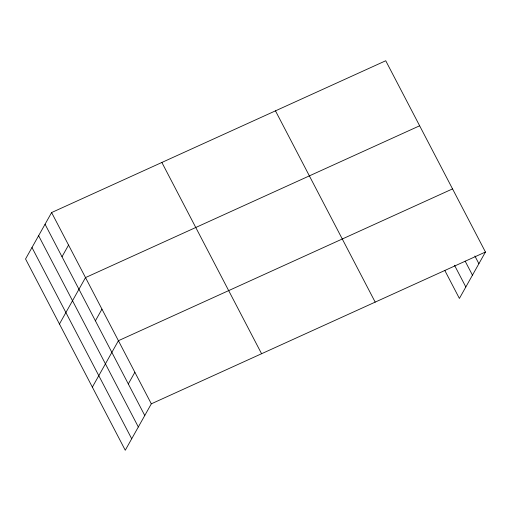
<?xml version="1.0" encoding="UTF-8"?>
<svg xmlns="http://www.w3.org/2000/svg" width="511" height="511" viewBox="0 0 511 511"><rect width="100%" height="100%" fill="white"/><g stroke="black" fill="none" stroke-linecap="round" stroke-linejoin="round"><path stroke-width="0.77" d="M51.605 212.557L25.55 258.981L125.265 450.248L151.32 403.824L485.45 252.019L385.735 60.752L51.605 212.557L151.32 403.824M62.003 256.752L68.557 245.069M59.455 324.012L85.503 277.588L419.64 125.783M95.404 320.825L101.957 309.149M92.357 387.134L118.411 340.709L452.542 188.898M128.312 383.946L134.866 372.27M485.45 252.019L459.395 298.443L444.774 270.389M474.872 255.985L478.896 263.695M465.151 261.14L472.464 275.161M454.496 265.235L465.834 286.978M275.467 110.842L375.189 302.116M161.866 162.46L261.581 353.733M45.051 224.233L144.766 415.507M38.612 235.699L138.328 426.972M31.982 247.516L131.704 438.783"/></g></svg>
